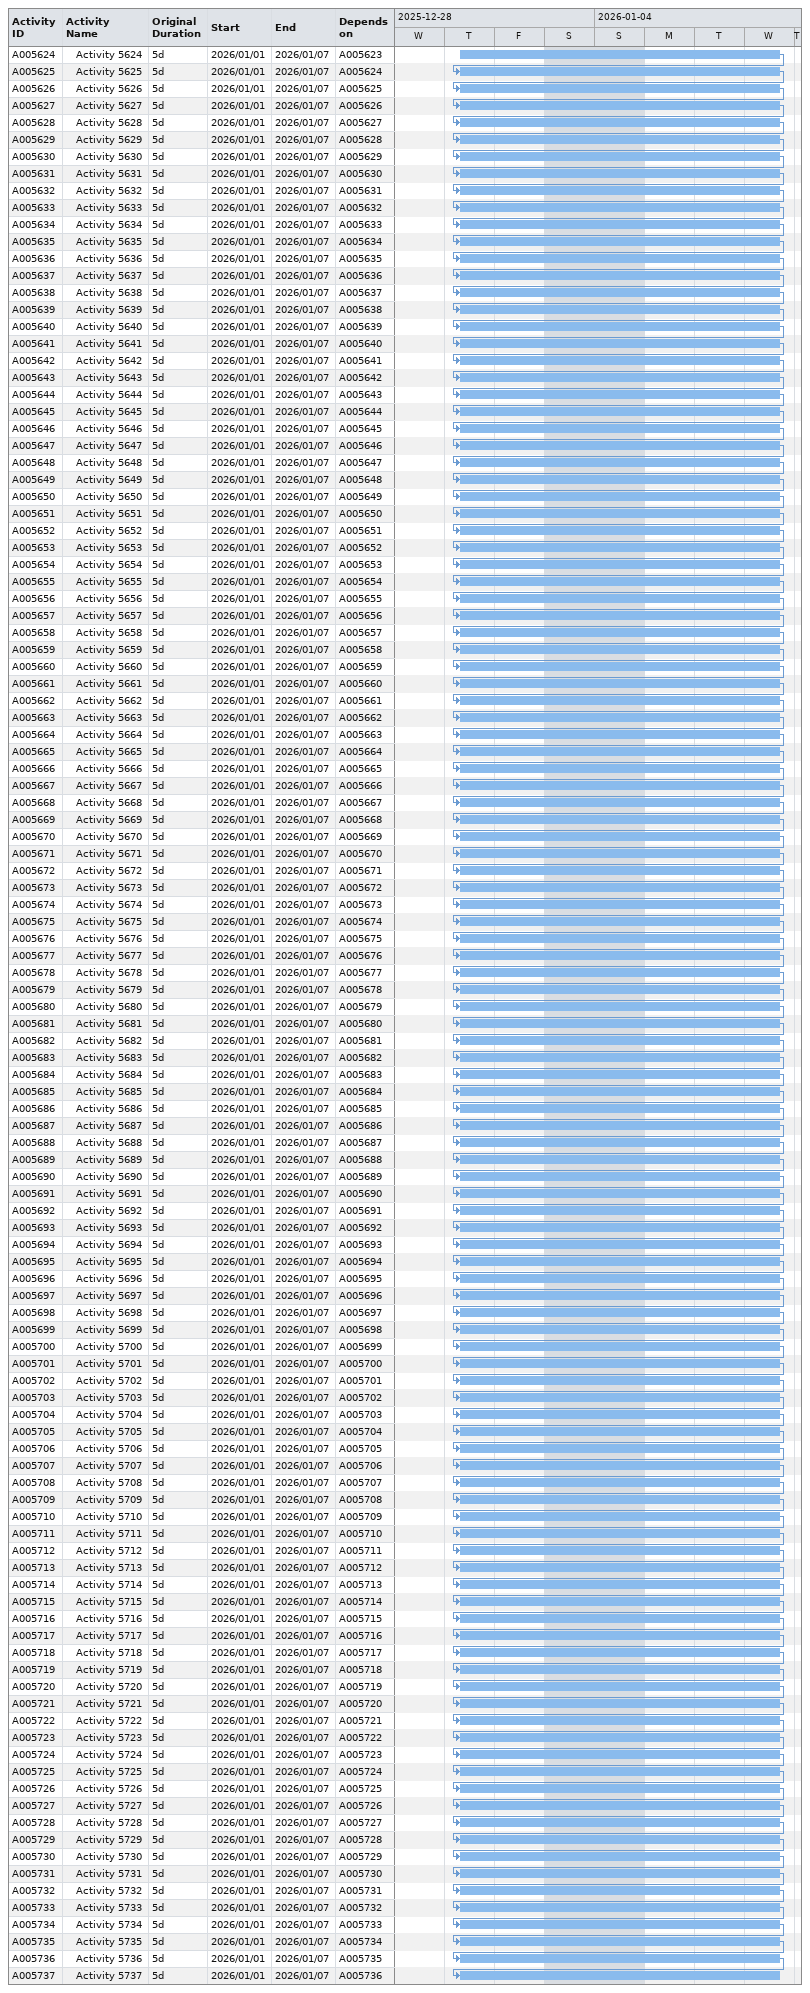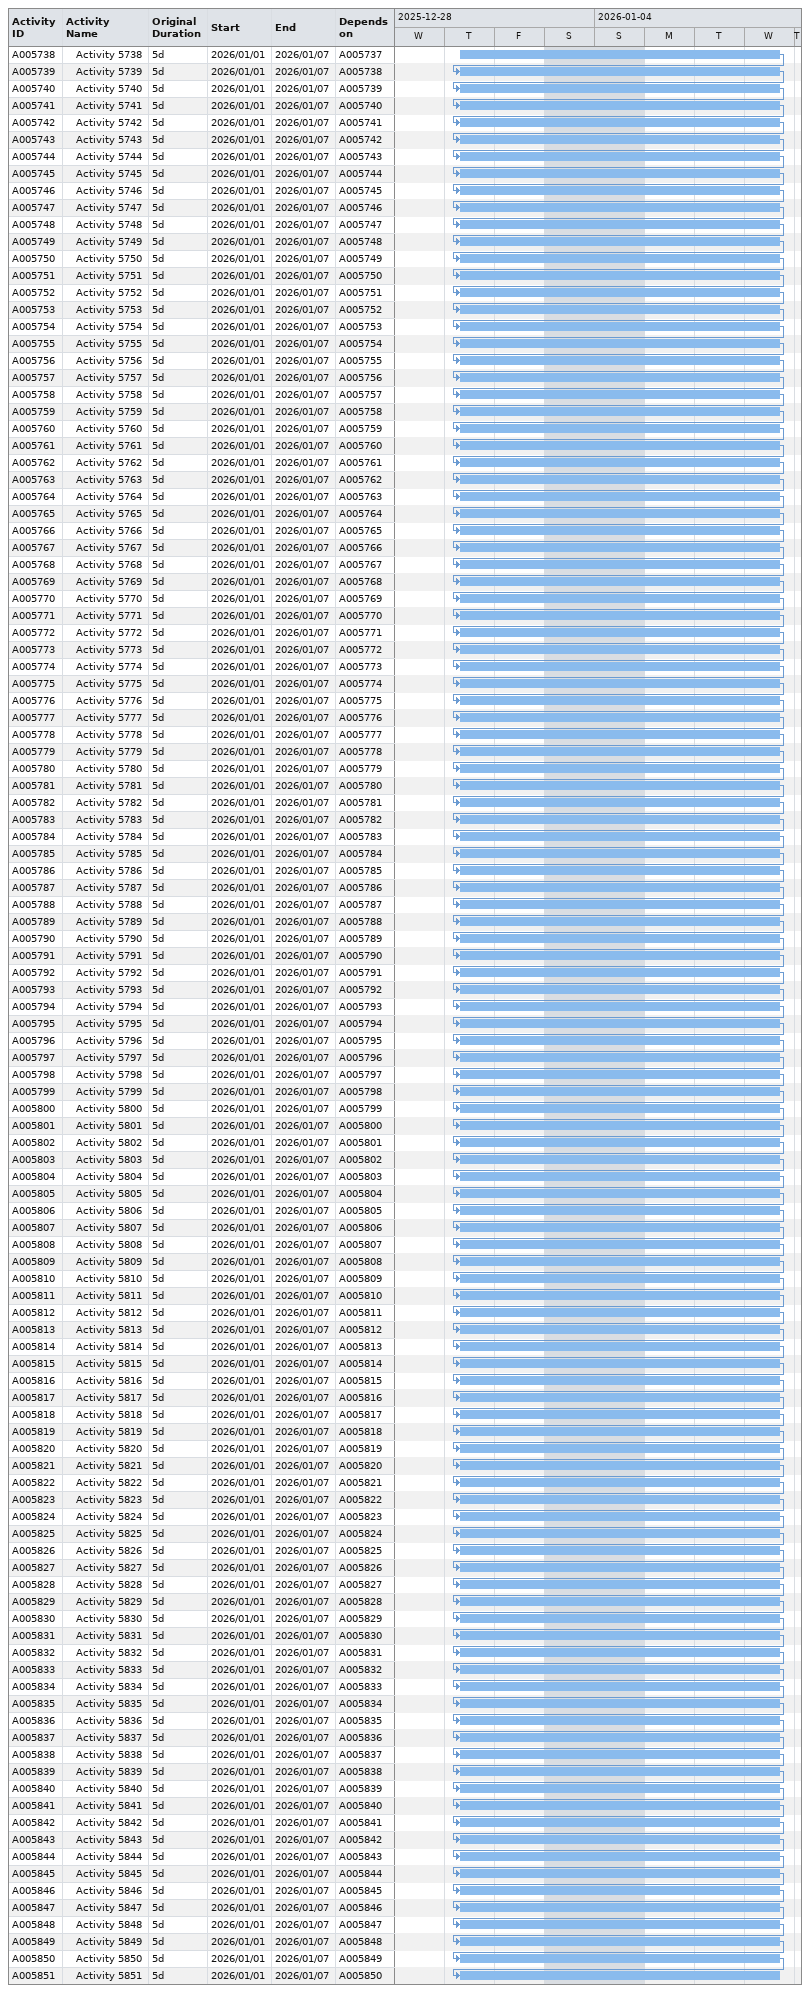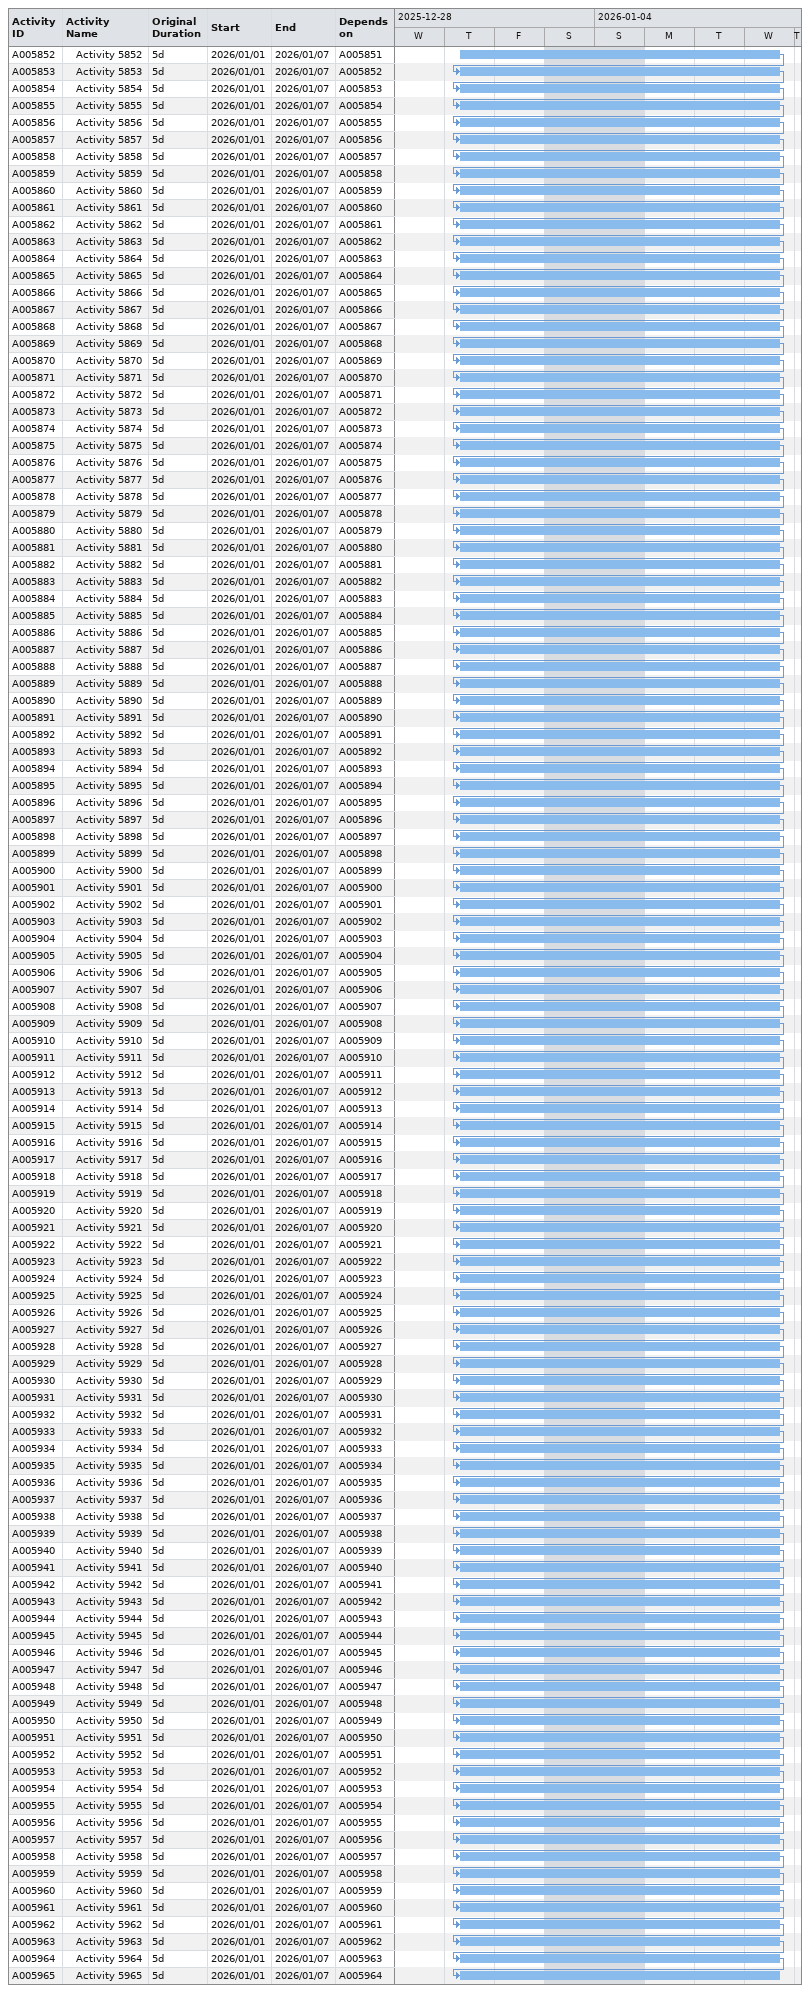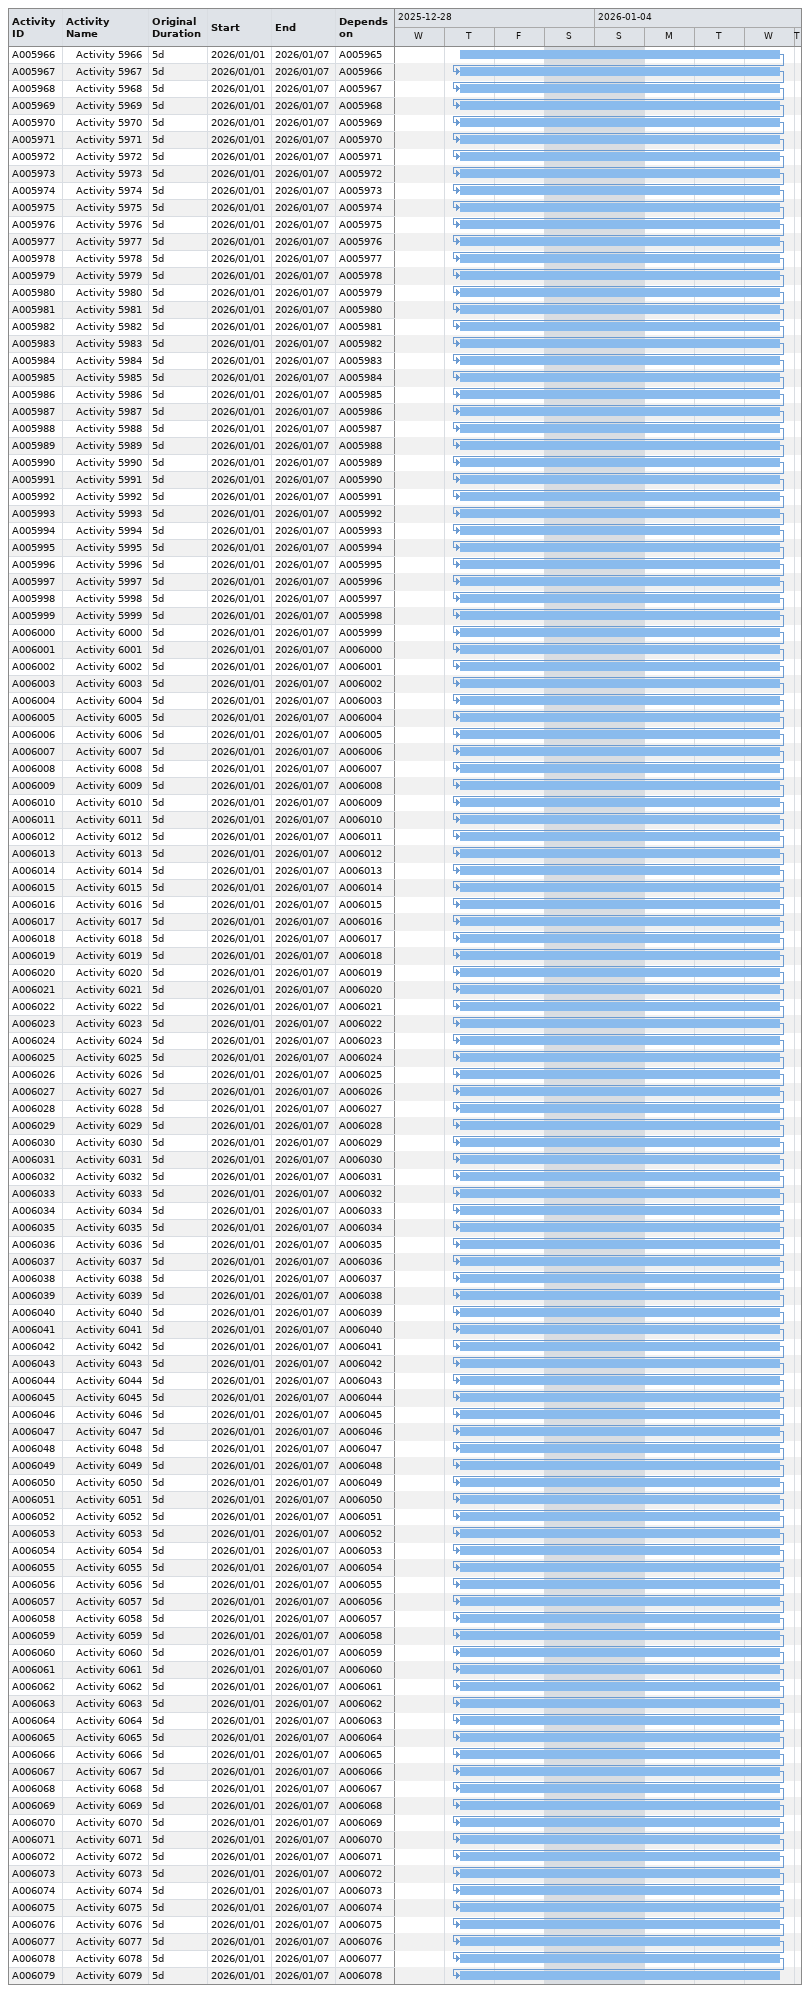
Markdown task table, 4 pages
| ID | Level | Task | Original duration | Start | Finish | Predecessors |
|---|---|---|---|---|---|---|
| A005624 | 2 | Activity 5624 | 5d | 2026-01-01 | 2026-01-07 | A005623 |
| A005625 | 2 | Activity 5625 | 5d | 2026-01-01 | 2026-01-07 | A005624 |
| A005626 | 2 | Activity 5626 | 5d | 2026-01-01 | 2026-01-07 | A005625 |
| A005627 | 2 | Activity 5627 | 5d | 2026-01-01 | 2026-01-07 | A005626 |
| A005628 | 2 | Activity 5628 | 5d | 2026-01-01 | 2026-01-07 | A005627 |
| A005629 | 2 | Activity 5629 | 5d | 2026-01-01 | 2026-01-07 | A005628 |
| A005630 | 2 | Activity 5630 | 5d | 2026-01-01 | 2026-01-07 | A005629 |
| A005631 | 2 | Activity 5631 | 5d | 2026-01-01 | 2026-01-07 | A005630 |
| A005632 | 2 | Activity 5632 | 5d | 2026-01-01 | 2026-01-07 | A005631 |
| A005633 | 2 | Activity 5633 | 5d | 2026-01-01 | 2026-01-07 | A005632 |
| A005634 | 2 | Activity 5634 | 5d | 2026-01-01 | 2026-01-07 | A005633 |
| A005635 | 2 | Activity 5635 | 5d | 2026-01-01 | 2026-01-07 | A005634 |
| A005636 | 2 | Activity 5636 | 5d | 2026-01-01 | 2026-01-07 | A005635 |
| A005637 | 2 | Activity 5637 | 5d | 2026-01-01 | 2026-01-07 | A005636 |
| A005638 | 2 | Activity 5638 | 5d | 2026-01-01 | 2026-01-07 | A005637 |
| A005639 | 2 | Activity 5639 | 5d | 2026-01-01 | 2026-01-07 | A005638 |
| A005640 | 2 | Activity 5640 | 5d | 2026-01-01 | 2026-01-07 | A005639 |
| A005641 | 2 | Activity 5641 | 5d | 2026-01-01 | 2026-01-07 | A005640 |
| A005642 | 2 | Activity 5642 | 5d | 2026-01-01 | 2026-01-07 | A005641 |
| A005643 | 2 | Activity 5643 | 5d | 2026-01-01 | 2026-01-07 | A005642 |
| A005644 | 2 | Activity 5644 | 5d | 2026-01-01 | 2026-01-07 | A005643 |
| A005645 | 2 | Activity 5645 | 5d | 2026-01-01 | 2026-01-07 | A005644 |
| A005646 | 2 | Activity 5646 | 5d | 2026-01-01 | 2026-01-07 | A005645 |
| A005647 | 2 | Activity 5647 | 5d | 2026-01-01 | 2026-01-07 | A005646 |
| A005648 | 2 | Activity 5648 | 5d | 2026-01-01 | 2026-01-07 | A005647 |
| A005649 | 2 | Activity 5649 | 5d | 2026-01-01 | 2026-01-07 | A005648 |
| A005650 | 2 | Activity 5650 | 5d | 2026-01-01 | 2026-01-07 | A005649 |
| A005651 | 2 | Activity 5651 | 5d | 2026-01-01 | 2026-01-07 | A005650 |
| A005652 | 2 | Activity 5652 | 5d | 2026-01-01 | 2026-01-07 | A005651 |
| A005653 | 2 | Activity 5653 | 5d | 2026-01-01 | 2026-01-07 | A005652 |
| A005654 | 2 | Activity 5654 | 5d | 2026-01-01 | 2026-01-07 | A005653 |
| A005655 | 2 | Activity 5655 | 5d | 2026-01-01 | 2026-01-07 | A005654 |
| A005656 | 2 | Activity 5656 | 5d | 2026-01-01 | 2026-01-07 | A005655 |
| A005657 | 2 | Activity 5657 | 5d | 2026-01-01 | 2026-01-07 | A005656 |
| A005658 | 2 | Activity 5658 | 5d | 2026-01-01 | 2026-01-07 | A005657 |
| A005659 | 2 | Activity 5659 | 5d | 2026-01-01 | 2026-01-07 | A005658 |
| A005660 | 2 | Activity 5660 | 5d | 2026-01-01 | 2026-01-07 | A005659 |
| A005661 | 2 | Activity 5661 | 5d | 2026-01-01 | 2026-01-07 | A005660 |
| A005662 | 2 | Activity 5662 | 5d | 2026-01-01 | 2026-01-07 | A005661 |
| A005663 | 2 | Activity 5663 | 5d | 2026-01-01 | 2026-01-07 | A005662 |
| A005664 | 2 | Activity 5664 | 5d | 2026-01-01 | 2026-01-07 | A005663 |
| A005665 | 2 | Activity 5665 | 5d | 2026-01-01 | 2026-01-07 | A005664 |
| A005666 | 2 | Activity 5666 | 5d | 2026-01-01 | 2026-01-07 | A005665 |
| A005667 | 2 | Activity 5667 | 5d | 2026-01-01 | 2026-01-07 | A005666 |
| A005668 | 2 | Activity 5668 | 5d | 2026-01-01 | 2026-01-07 | A005667 |
| A005669 | 2 | Activity 5669 | 5d | 2026-01-01 | 2026-01-07 | A005668 |
| A005670 | 2 | Activity 5670 | 5d | 2026-01-01 | 2026-01-07 | A005669 |
| A005671 | 2 | Activity 5671 | 5d | 2026-01-01 | 2026-01-07 | A005670 |
| A005672 | 2 | Activity 5672 | 5d | 2026-01-01 | 2026-01-07 | A005671 |
| A005673 | 2 | Activity 5673 | 5d | 2026-01-01 | 2026-01-07 | A005672 |
| A005674 | 2 | Activity 5674 | 5d | 2026-01-01 | 2026-01-07 | A005673 |
| A005675 | 2 | Activity 5675 | 5d | 2026-01-01 | 2026-01-07 | A005674 |
| A005676 | 2 | Activity 5676 | 5d | 2026-01-01 | 2026-01-07 | A005675 |
| A005677 | 2 | Activity 5677 | 5d | 2026-01-01 | 2026-01-07 | A005676 |
| A005678 | 2 | Activity 5678 | 5d | 2026-01-01 | 2026-01-07 | A005677 |
| A005679 | 2 | Activity 5679 | 5d | 2026-01-01 | 2026-01-07 | A005678 |
| A005680 | 2 | Activity 5680 | 5d | 2026-01-01 | 2026-01-07 | A005679 |
| A005681 | 2 | Activity 5681 | 5d | 2026-01-01 | 2026-01-07 | A005680 |
| A005682 | 2 | Activity 5682 | 5d | 2026-01-01 | 2026-01-07 | A005681 |
| A005683 | 2 | Activity 5683 | 5d | 2026-01-01 | 2026-01-07 | A005682 |
| A005684 | 2 | Activity 5684 | 5d | 2026-01-01 | 2026-01-07 | A005683 |
| A005685 | 2 | Activity 5685 | 5d | 2026-01-01 | 2026-01-07 | A005684 |
| A005686 | 2 | Activity 5686 | 5d | 2026-01-01 | 2026-01-07 | A005685 |
| A005687 | 2 | Activity 5687 | 5d | 2026-01-01 | 2026-01-07 | A005686 |
| A005688 | 2 | Activity 5688 | 5d | 2026-01-01 | 2026-01-07 | A005687 |
| A005689 | 2 | Activity 5689 | 5d | 2026-01-01 | 2026-01-07 | A005688 |
| A005690 | 2 | Activity 5690 | 5d | 2026-01-01 | 2026-01-07 | A005689 |
| A005691 | 2 | Activity 5691 | 5d | 2026-01-01 | 2026-01-07 | A005690 |
| A005692 | 2 | Activity 5692 | 5d | 2026-01-01 | 2026-01-07 | A005691 |
| A005693 | 2 | Activity 5693 | 5d | 2026-01-01 | 2026-01-07 | A005692 |
| A005694 | 2 | Activity 5694 | 5d | 2026-01-01 | 2026-01-07 | A005693 |
| A005695 | 2 | Activity 5695 | 5d | 2026-01-01 | 2026-01-07 | A005694 |
| A005696 | 2 | Activity 5696 | 5d | 2026-01-01 | 2026-01-07 | A005695 |
| A005697 | 2 | Activity 5697 | 5d | 2026-01-01 | 2026-01-07 | A005696 |
| A005698 | 2 | Activity 5698 | 5d | 2026-01-01 | 2026-01-07 | A005697 |
| A005699 | 2 | Activity 5699 | 5d | 2026-01-01 | 2026-01-07 | A005698 |
| A005700 | 2 | Activity 5700 | 5d | 2026-01-01 | 2026-01-07 | A005699 |
| A005701 | 2 | Activity 5701 | 5d | 2026-01-01 | 2026-01-07 | A005700 |
| A005702 | 2 | Activity 5702 | 5d | 2026-01-01 | 2026-01-07 | A005701 |
| A005703 | 2 | Activity 5703 | 5d | 2026-01-01 | 2026-01-07 | A005702 |
| A005704 | 2 | Activity 5704 | 5d | 2026-01-01 | 2026-01-07 | A005703 |
| A005705 | 2 | Activity 5705 | 5d | 2026-01-01 | 2026-01-07 | A005704 |
| A005706 | 2 | Activity 5706 | 5d | 2026-01-01 | 2026-01-07 | A005705 |
| A005707 | 2 | Activity 5707 | 5d | 2026-01-01 | 2026-01-07 | A005706 |
| A005708 | 2 | Activity 5708 | 5d | 2026-01-01 | 2026-01-07 | A005707 |
| A005709 | 2 | Activity 5709 | 5d | 2026-01-01 | 2026-01-07 | A005708 |
| A005710 | 2 | Activity 5710 | 5d | 2026-01-01 | 2026-01-07 | A005709 |
| A005711 | 2 | Activity 5711 | 5d | 2026-01-01 | 2026-01-07 | A005710 |
| A005712 | 2 | Activity 5712 | 5d | 2026-01-01 | 2026-01-07 | A005711 |
| A005713 | 2 | Activity 5713 | 5d | 2026-01-01 | 2026-01-07 | A005712 |
| A005714 | 2 | Activity 5714 | 5d | 2026-01-01 | 2026-01-07 | A005713 |
| A005715 | 2 | Activity 5715 | 5d | 2026-01-01 | 2026-01-07 | A005714 |
| A005716 | 2 | Activity 5716 | 5d | 2026-01-01 | 2026-01-07 | A005715 |
| A005717 | 2 | Activity 5717 | 5d | 2026-01-01 | 2026-01-07 | A005716 |
| A005718 | 2 | Activity 5718 | 5d | 2026-01-01 | 2026-01-07 | A005717 |
| A005719 | 2 | Activity 5719 | 5d | 2026-01-01 | 2026-01-07 | A005718 |
| A005720 | 2 | Activity 5720 | 5d | 2026-01-01 | 2026-01-07 | A005719 |
| A005721 | 2 | Activity 5721 | 5d | 2026-01-01 | 2026-01-07 | A005720 |
| A005722 | 2 | Activity 5722 | 5d | 2026-01-01 | 2026-01-07 | A005721 |
| A005723 | 2 | Activity 5723 | 5d | 2026-01-01 | 2026-01-07 | A005722 |
| A005724 | 2 | Activity 5724 | 5d | 2026-01-01 | 2026-01-07 | A005723 |
| A005725 | 2 | Activity 5725 | 5d | 2026-01-01 | 2026-01-07 | A005724 |
| A005726 | 2 | Activity 5726 | 5d | 2026-01-01 | 2026-01-07 | A005725 |
| A005727 | 2 | Activity 5727 | 5d | 2026-01-01 | 2026-01-07 | A005726 |
| A005728 | 2 | Activity 5728 | 5d | 2026-01-01 | 2026-01-07 | A005727 |
| A005729 | 2 | Activity 5729 | 5d | 2026-01-01 | 2026-01-07 | A005728 |
| A005730 | 2 | Activity 5730 | 5d | 2026-01-01 | 2026-01-07 | A005729 |
| A005731 | 2 | Activity 5731 | 5d | 2026-01-01 | 2026-01-07 | A005730 |
| A005732 | 2 | Activity 5732 | 5d | 2026-01-01 | 2026-01-07 | A005731 |
| A005733 | 2 | Activity 5733 | 5d | 2026-01-01 | 2026-01-07 | A005732 |
| A005734 | 2 | Activity 5734 | 5d | 2026-01-01 | 2026-01-07 | A005733 |
| A005735 | 2 | Activity 5735 | 5d | 2026-01-01 | 2026-01-07 | A005734 |
| A005736 | 2 | Activity 5736 | 5d | 2026-01-01 | 2026-01-07 | A005735 |
| A005737 | 2 | Activity 5737 | 5d | 2026-01-01 | 2026-01-07 | A005736 |
| A005738 | 2 | Activity 5738 | 5d | 2026-01-01 | 2026-01-07 | A005737 |
| A005739 | 2 | Activity 5739 | 5d | 2026-01-01 | 2026-01-07 | A005738 |
| A005740 | 2 | Activity 5740 | 5d | 2026-01-01 | 2026-01-07 | A005739 |
| A005741 | 2 | Activity 5741 | 5d | 2026-01-01 | 2026-01-07 | A005740 |
| A005742 | 2 | Activity 5742 | 5d | 2026-01-01 | 2026-01-07 | A005741 |
| A005743 | 2 | Activity 5743 | 5d | 2026-01-01 | 2026-01-07 | A005742 |
| A005744 | 2 | Activity 5744 | 5d | 2026-01-01 | 2026-01-07 | A005743 |
| A005745 | 2 | Activity 5745 | 5d | 2026-01-01 | 2026-01-07 | A005744 |
| A005746 | 2 | Activity 5746 | 5d | 2026-01-01 | 2026-01-07 | A005745 |
| A005747 | 2 | Activity 5747 | 5d | 2026-01-01 | 2026-01-07 | A005746 |
| A005748 | 2 | Activity 5748 | 5d | 2026-01-01 | 2026-01-07 | A005747 |
| A005749 | 2 | Activity 5749 | 5d | 2026-01-01 | 2026-01-07 | A005748 |
| A005750 | 2 | Activity 5750 | 5d | 2026-01-01 | 2026-01-07 | A005749 |
| A005751 | 2 | Activity 5751 | 5d | 2026-01-01 | 2026-01-07 | A005750 |
| A005752 | 2 | Activity 5752 | 5d | 2026-01-01 | 2026-01-07 | A005751 |
| A005753 | 2 | Activity 5753 | 5d | 2026-01-01 | 2026-01-07 | A005752 |
| A005754 | 2 | Activity 5754 | 5d | 2026-01-01 | 2026-01-07 | A005753 |
| A005755 | 2 | Activity 5755 | 5d | 2026-01-01 | 2026-01-07 | A005754 |
| A005756 | 2 | Activity 5756 | 5d | 2026-01-01 | 2026-01-07 | A005755 |
| A005757 | 2 | Activity 5757 | 5d | 2026-01-01 | 2026-01-07 | A005756 |
| A005758 | 2 | Activity 5758 | 5d | 2026-01-01 | 2026-01-07 | A005757 |
| A005759 | 2 | Activity 5759 | 5d | 2026-01-01 | 2026-01-07 | A005758 |
| A005760 | 2 | Activity 5760 | 5d | 2026-01-01 | 2026-01-07 | A005759 |
| A005761 | 2 | Activity 5761 | 5d | 2026-01-01 | 2026-01-07 | A005760 |
| A005762 | 2 | Activity 5762 | 5d | 2026-01-01 | 2026-01-07 | A005761 |
| A005763 | 2 | Activity 5763 | 5d | 2026-01-01 | 2026-01-07 | A005762 |
| A005764 | 2 | Activity 5764 | 5d | 2026-01-01 | 2026-01-07 | A005763 |
| A005765 | 2 | Activity 5765 | 5d | 2026-01-01 | 2026-01-07 | A005764 |
| A005766 | 2 | Activity 5766 | 5d | 2026-01-01 | 2026-01-07 | A005765 |
| A005767 | 2 | Activity 5767 | 5d | 2026-01-01 | 2026-01-07 | A005766 |
| A005768 | 2 | Activity 5768 | 5d | 2026-01-01 | 2026-01-07 | A005767 |
| A005769 | 2 | Activity 5769 | 5d | 2026-01-01 | 2026-01-07 | A005768 |
| A005770 | 2 | Activity 5770 | 5d | 2026-01-01 | 2026-01-07 | A005769 |
| A005771 | 2 | Activity 5771 | 5d | 2026-01-01 | 2026-01-07 | A005770 |
| A005772 | 2 | Activity 5772 | 5d | 2026-01-01 | 2026-01-07 | A005771 |
| A005773 | 2 | Activity 5773 | 5d | 2026-01-01 | 2026-01-07 | A005772 |
| A005774 | 2 | Activity 5774 | 5d | 2026-01-01 | 2026-01-07 | A005773 |
| A005775 | 2 | Activity 5775 | 5d | 2026-01-01 | 2026-01-07 | A005774 |
| A005776 | 2 | Activity 5776 | 5d | 2026-01-01 | 2026-01-07 | A005775 |
| A005777 | 2 | Activity 5777 | 5d | 2026-01-01 | 2026-01-07 | A005776 |
| A005778 | 2 | Activity 5778 | 5d | 2026-01-01 | 2026-01-07 | A005777 |
| A005779 | 2 | Activity 5779 | 5d | 2026-01-01 | 2026-01-07 | A005778 |
| A005780 | 2 | Activity 5780 | 5d | 2026-01-01 | 2026-01-07 | A005779 |
| A005781 | 2 | Activity 5781 | 5d | 2026-01-01 | 2026-01-07 | A005780 |
| A005782 | 2 | Activity 5782 | 5d | 2026-01-01 | 2026-01-07 | A005781 |
| A005783 | 2 | Activity 5783 | 5d | 2026-01-01 | 2026-01-07 | A005782 |
| A005784 | 2 | Activity 5784 | 5d | 2026-01-01 | 2026-01-07 | A005783 |
| A005785 | 2 | Activity 5785 | 5d | 2026-01-01 | 2026-01-07 | A005784 |
| A005786 | 2 | Activity 5786 | 5d | 2026-01-01 | 2026-01-07 | A005785 |
| A005787 | 2 | Activity 5787 | 5d | 2026-01-01 | 2026-01-07 | A005786 |
| A005788 | 2 | Activity 5788 | 5d | 2026-01-01 | 2026-01-07 | A005787 |
| A005789 | 2 | Activity 5789 | 5d | 2026-01-01 | 2026-01-07 | A005788 |
| A005790 | 2 | Activity 5790 | 5d | 2026-01-01 | 2026-01-07 | A005789 |
| A005791 | 2 | Activity 5791 | 5d | 2026-01-01 | 2026-01-07 | A005790 |
| A005792 | 2 | Activity 5792 | 5d | 2026-01-01 | 2026-01-07 | A005791 |
| A005793 | 2 | Activity 5793 | 5d | 2026-01-01 | 2026-01-07 | A005792 |
| A005794 | 2 | Activity 5794 | 5d | 2026-01-01 | 2026-01-07 | A005793 |
| A005795 | 2 | Activity 5795 | 5d | 2026-01-01 | 2026-01-07 | A005794 |
| A005796 | 2 | Activity 5796 | 5d | 2026-01-01 | 2026-01-07 | A005795 |
| A005797 | 2 | Activity 5797 | 5d | 2026-01-01 | 2026-01-07 | A005796 |
| A005798 | 2 | Activity 5798 | 5d | 2026-01-01 | 2026-01-07 | A005797 |
| A005799 | 2 | Activity 5799 | 5d | 2026-01-01 | 2026-01-07 | A005798 |
| A005800 | 2 | Activity 5800 | 5d | 2026-01-01 | 2026-01-07 | A005799 |
| A005801 | 2 | Activity 5801 | 5d | 2026-01-01 | 2026-01-07 | A005800 |
| A005802 | 2 | Activity 5802 | 5d | 2026-01-01 | 2026-01-07 | A005801 |
| A005803 | 2 | Activity 5803 | 5d | 2026-01-01 | 2026-01-07 | A005802 |
| A005804 | 2 | Activity 5804 | 5d | 2026-01-01 | 2026-01-07 | A005803 |
| A005805 | 2 | Activity 5805 | 5d | 2026-01-01 | 2026-01-07 | A005804 |
| A005806 | 2 | Activity 5806 | 5d | 2026-01-01 | 2026-01-07 | A005805 |
| A005807 | 2 | Activity 5807 | 5d | 2026-01-01 | 2026-01-07 | A005806 |
| A005808 | 2 | Activity 5808 | 5d | 2026-01-01 | 2026-01-07 | A005807 |
| A005809 | 2 | Activity 5809 | 5d | 2026-01-01 | 2026-01-07 | A005808 |
| A005810 | 2 | Activity 5810 | 5d | 2026-01-01 | 2026-01-07 | A005809 |
| A005811 | 2 | Activity 5811 | 5d | 2026-01-01 | 2026-01-07 | A005810 |
| A005812 | 2 | Activity 5812 | 5d | 2026-01-01 | 2026-01-07 | A005811 |
| A005813 | 2 | Activity 5813 | 5d | 2026-01-01 | 2026-01-07 | A005812 |
| A005814 | 2 | Activity 5814 | 5d | 2026-01-01 | 2026-01-07 | A005813 |
| A005815 | 2 | Activity 5815 | 5d | 2026-01-01 | 2026-01-07 | A005814 |
| A005816 | 2 | Activity 5816 | 5d | 2026-01-01 | 2026-01-07 | A005815 |
| A005817 | 2 | Activity 5817 | 5d | 2026-01-01 | 2026-01-07 | A005816 |
| A005818 | 2 | Activity 5818 | 5d | 2026-01-01 | 2026-01-07 | A005817 |
| A005819 | 2 | Activity 5819 | 5d | 2026-01-01 | 2026-01-07 | A005818 |
| A005820 | 2 | Activity 5820 | 5d | 2026-01-01 | 2026-01-07 | A005819 |
| A005821 | 2 | Activity 5821 | 5d | 2026-01-01 | 2026-01-07 | A005820 |
| A005822 | 2 | Activity 5822 | 5d | 2026-01-01 | 2026-01-07 | A005821 |
| A005823 | 2 | Activity 5823 | 5d | 2026-01-01 | 2026-01-07 | A005822 |
| A005824 | 2 | Activity 5824 | 5d | 2026-01-01 | 2026-01-07 | A005823 |
| A005825 | 2 | Activity 5825 | 5d | 2026-01-01 | 2026-01-07 | A005824 |
| A005826 | 2 | Activity 5826 | 5d | 2026-01-01 | 2026-01-07 | A005825 |
| A005827 | 2 | Activity 5827 | 5d | 2026-01-01 | 2026-01-07 | A005826 |
| A005828 | 2 | Activity 5828 | 5d | 2026-01-01 | 2026-01-07 | A005827 |
| A005829 | 2 | Activity 5829 | 5d | 2026-01-01 | 2026-01-07 | A005828 |
| A005830 | 2 | Activity 5830 | 5d | 2026-01-01 | 2026-01-07 | A005829 |
| A005831 | 2 | Activity 5831 | 5d | 2026-01-01 | 2026-01-07 | A005830 |
| A005832 | 2 | Activity 5832 | 5d | 2026-01-01 | 2026-01-07 | A005831 |
| A005833 | 2 | Activity 5833 | 5d | 2026-01-01 | 2026-01-07 | A005832 |
| A005834 | 2 | Activity 5834 | 5d | 2026-01-01 | 2026-01-07 | A005833 |
| A005835 | 2 | Activity 5835 | 5d | 2026-01-01 | 2026-01-07 | A005834 |
| A005836 | 2 | Activity 5836 | 5d | 2026-01-01 | 2026-01-07 | A005835 |
| A005837 | 2 | Activity 5837 | 5d | 2026-01-01 | 2026-01-07 | A005836 |
| A005838 | 2 | Activity 5838 | 5d | 2026-01-01 | 2026-01-07 | A005837 |
| A005839 | 2 | Activity 5839 | 5d | 2026-01-01 | 2026-01-07 | A005838 |
| A005840 | 2 | Activity 5840 | 5d | 2026-01-01 | 2026-01-07 | A005839 |
| A005841 | 2 | Activity 5841 | 5d | 2026-01-01 | 2026-01-07 | A005840 |
| A005842 | 2 | Activity 5842 | 5d | 2026-01-01 | 2026-01-07 | A005841 |
| A005843 | 2 | Activity 5843 | 5d | 2026-01-01 | 2026-01-07 | A005842 |
| A005844 | 2 | Activity 5844 | 5d | 2026-01-01 | 2026-01-07 | A005843 |
| A005845 | 2 | Activity 5845 | 5d | 2026-01-01 | 2026-01-07 | A005844 |
| A005846 | 2 | Activity 5846 | 5d | 2026-01-01 | 2026-01-07 | A005845 |
| A005847 | 2 | Activity 5847 | 5d | 2026-01-01 | 2026-01-07 | A005846 |
| A005848 | 2 | Activity 5848 | 5d | 2026-01-01 | 2026-01-07 | A005847 |
| A005849 | 2 | Activity 5849 | 5d | 2026-01-01 | 2026-01-07 | A005848 |
| A005850 | 2 | Activity 5850 | 5d | 2026-01-01 | 2026-01-07 | A005849 |
| A005851 | 2 | Activity 5851 | 5d | 2026-01-01 | 2026-01-07 | A005850 |
| A005852 | 2 | Activity 5852 | 5d | 2026-01-01 | 2026-01-07 | A005851 |
| A005853 | 2 | Activity 5853 | 5d | 2026-01-01 | 2026-01-07 | A005852 |
| A005854 | 2 | Activity 5854 | 5d | 2026-01-01 | 2026-01-07 | A005853 |
| A005855 | 2 | Activity 5855 | 5d | 2026-01-01 | 2026-01-07 | A005854 |
| A005856 | 2 | Activity 5856 | 5d | 2026-01-01 | 2026-01-07 | A005855 |
| A005857 | 2 | Activity 5857 | 5d | 2026-01-01 | 2026-01-07 | A005856 |
| A005858 | 2 | Activity 5858 | 5d | 2026-01-01 | 2026-01-07 | A005857 |
| A005859 | 2 | Activity 5859 | 5d | 2026-01-01 | 2026-01-07 | A005858 |
| A005860 | 2 | Activity 5860 | 5d | 2026-01-01 | 2026-01-07 | A005859 |
| A005861 | 2 | Activity 5861 | 5d | 2026-01-01 | 2026-01-07 | A005860 |
| A005862 | 2 | Activity 5862 | 5d | 2026-01-01 | 2026-01-07 | A005861 |
| A005863 | 2 | Activity 5863 | 5d | 2026-01-01 | 2026-01-07 | A005862 |
| A005864 | 2 | Activity 5864 | 5d | 2026-01-01 | 2026-01-07 | A005863 |
| A005865 | 2 | Activity 5865 | 5d | 2026-01-01 | 2026-01-07 | A005864 |
| A005866 | 2 | Activity 5866 | 5d | 2026-01-01 | 2026-01-07 | A005865 |
| A005867 | 2 | Activity 5867 | 5d | 2026-01-01 | 2026-01-07 | A005866 |
| A005868 | 2 | Activity 5868 | 5d | 2026-01-01 | 2026-01-07 | A005867 |
| A005869 | 2 | Activity 5869 | 5d | 2026-01-01 | 2026-01-07 | A005868 |
| A005870 | 2 | Activity 5870 | 5d | 2026-01-01 | 2026-01-07 | A005869 |
| A005871 | 2 | Activity 5871 | 5d | 2026-01-01 | 2026-01-07 | A005870 |
| A005872 | 2 | Activity 5872 | 5d | 2026-01-01 | 2026-01-07 | A005871 |
| A005873 | 2 | Activity 5873 | 5d | 2026-01-01 | 2026-01-07 | A005872 |
| A005874 | 2 | Activity 5874 | 5d | 2026-01-01 | 2026-01-07 | A005873 |
| A005875 | 2 | Activity 5875 | 5d | 2026-01-01 | 2026-01-07 | A005874 |
| A005876 | 2 | Activity 5876 | 5d | 2026-01-01 | 2026-01-07 | A005875 |
| A005877 | 2 | Activity 5877 | 5d | 2026-01-01 | 2026-01-07 | A005876 |
| A005878 | 2 | Activity 5878 | 5d | 2026-01-01 | 2026-01-07 | A005877 |
| A005879 | 2 | Activity 5879 | 5d | 2026-01-01 | 2026-01-07 | A005878 |
| A005880 | 2 | Activity 5880 | 5d | 2026-01-01 | 2026-01-07 | A005879 |
| A005881 | 2 | Activity 5881 | 5d | 2026-01-01 | 2026-01-07 | A005880 |
| A005882 | 2 | Activity 5882 | 5d | 2026-01-01 | 2026-01-07 | A005881 |
| A005883 | 2 | Activity 5883 | 5d | 2026-01-01 | 2026-01-07 | A005882 |
| A005884 | 2 | Activity 5884 | 5d | 2026-01-01 | 2026-01-07 | A005883 |
| A005885 | 2 | Activity 5885 | 5d | 2026-01-01 | 2026-01-07 | A005884 |
| A005886 | 2 | Activity 5886 | 5d | 2026-01-01 | 2026-01-07 | A005885 |
| A005887 | 2 | Activity 5887 | 5d | 2026-01-01 | 2026-01-07 | A005886 |
| A005888 | 2 | Activity 5888 | 5d | 2026-01-01 | 2026-01-07 | A005887 |
| A005889 | 2 | Activity 5889 | 5d | 2026-01-01 | 2026-01-07 | A005888 |
| A005890 | 2 | Activity 5890 | 5d | 2026-01-01 | 2026-01-07 | A005889 |
| A005891 | 2 | Activity 5891 | 5d | 2026-01-01 | 2026-01-07 | A005890 |
| A005892 | 2 | Activity 5892 | 5d | 2026-01-01 | 2026-01-07 | A005891 |
| A005893 | 2 | Activity 5893 | 5d | 2026-01-01 | 2026-01-07 | A005892 |
| A005894 | 2 | Activity 5894 | 5d | 2026-01-01 | 2026-01-07 | A005893 |
| A005895 | 2 | Activity 5895 | 5d | 2026-01-01 | 2026-01-07 | A005894 |
| A005896 | 2 | Activity 5896 | 5d | 2026-01-01 | 2026-01-07 | A005895 |
| A005897 | 2 | Activity 5897 | 5d | 2026-01-01 | 2026-01-07 | A005896 |
| A005898 | 2 | Activity 5898 | 5d | 2026-01-01 | 2026-01-07 | A005897 |
| A005899 | 2 | Activity 5899 | 5d | 2026-01-01 | 2026-01-07 | A005898 |
| A005900 | 2 | Activity 5900 | 5d | 2026-01-01 | 2026-01-07 | A005899 |
| A005901 | 2 | Activity 5901 | 5d | 2026-01-01 | 2026-01-07 | A005900 |
| A005902 | 2 | Activity 5902 | 5d | 2026-01-01 | 2026-01-07 | A005901 |
| A005903 | 2 | Activity 5903 | 5d | 2026-01-01 | 2026-01-07 | A005902 |
| A005904 | 2 | Activity 5904 | 5d | 2026-01-01 | 2026-01-07 | A005903 |
| A005905 | 2 | Activity 5905 | 5d | 2026-01-01 | 2026-01-07 | A005904 |
| A005906 | 2 | Activity 5906 | 5d | 2026-01-01 | 2026-01-07 | A005905 |
| A005907 | 2 | Activity 5907 | 5d | 2026-01-01 | 2026-01-07 | A005906 |
| A005908 | 2 | Activity 5908 | 5d | 2026-01-01 | 2026-01-07 | A005907 |
| A005909 | 2 | Activity 5909 | 5d | 2026-01-01 | 2026-01-07 | A005908 |
| A005910 | 2 | Activity 5910 | 5d | 2026-01-01 | 2026-01-07 | A005909 |
| A005911 | 2 | Activity 5911 | 5d | 2026-01-01 | 2026-01-07 | A005910 |
| A005912 | 2 | Activity 5912 | 5d | 2026-01-01 | 2026-01-07 | A005911 |
| A005913 | 2 | Activity 5913 | 5d | 2026-01-01 | 2026-01-07 | A005912 |
| A005914 | 2 | Activity 5914 | 5d | 2026-01-01 | 2026-01-07 | A005913 |
| A005915 | 2 | Activity 5915 | 5d | 2026-01-01 | 2026-01-07 | A005914 |
| A005916 | 2 | Activity 5916 | 5d | 2026-01-01 | 2026-01-07 | A005915 |
| A005917 | 2 | Activity 5917 | 5d | 2026-01-01 | 2026-01-07 | A005916 |
| A005918 | 2 | Activity 5918 | 5d | 2026-01-01 | 2026-01-07 | A005917 |
| A005919 | 2 | Activity 5919 | 5d | 2026-01-01 | 2026-01-07 | A005918 |
| A005920 | 2 | Activity 5920 | 5d | 2026-01-01 | 2026-01-07 | A005919 |
| A005921 | 2 | Activity 5921 | 5d | 2026-01-01 | 2026-01-07 | A005920 |
| A005922 | 2 | Activity 5922 | 5d | 2026-01-01 | 2026-01-07 | A005921 |
| A005923 | 2 | Activity 5923 | 5d | 2026-01-01 | 2026-01-07 | A005922 |
| A005924 | 2 | Activity 5924 | 5d | 2026-01-01 | 2026-01-07 | A005923 |
| A005925 | 2 | Activity 5925 | 5d | 2026-01-01 | 2026-01-07 | A005924 |
| A005926 | 2 | Activity 5926 | 5d | 2026-01-01 | 2026-01-07 | A005925 |
| A005927 | 2 | Activity 5927 | 5d | 2026-01-01 | 2026-01-07 | A005926 |
| A005928 | 2 | Activity 5928 | 5d | 2026-01-01 | 2026-01-07 | A005927 |
| A005929 | 2 | Activity 5929 | 5d | 2026-01-01 | 2026-01-07 | A005928 |
| A005930 | 2 | Activity 5930 | 5d | 2026-01-01 | 2026-01-07 | A005929 |
| A005931 | 2 | Activity 5931 | 5d | 2026-01-01 | 2026-01-07 | A005930 |
| A005932 | 2 | Activity 5932 | 5d | 2026-01-01 | 2026-01-07 | A005931 |
| A005933 | 2 | Activity 5933 | 5d | 2026-01-01 | 2026-01-07 | A005932 |
| A005934 | 2 | Activity 5934 | 5d | 2026-01-01 | 2026-01-07 | A005933 |
| A005935 | 2 | Activity 5935 | 5d | 2026-01-01 | 2026-01-07 | A005934 |
| A005936 | 2 | Activity 5936 | 5d | 2026-01-01 | 2026-01-07 | A005935 |
| A005937 | 2 | Activity 5937 | 5d | 2026-01-01 | 2026-01-07 | A005936 |
| A005938 | 2 | Activity 5938 | 5d | 2026-01-01 | 2026-01-07 | A005937 |
| A005939 | 2 | Activity 5939 | 5d | 2026-01-01 | 2026-01-07 | A005938 |
| A005940 | 2 | Activity 5940 | 5d | 2026-01-01 | 2026-01-07 | A005939 |
| A005941 | 2 | Activity 5941 | 5d | 2026-01-01 | 2026-01-07 | A005940 |
| A005942 | 2 | Activity 5942 | 5d | 2026-01-01 | 2026-01-07 | A005941 |
| A005943 | 2 | Activity 5943 | 5d | 2026-01-01 | 2026-01-07 | A005942 |
| A005944 | 2 | Activity 5944 | 5d | 2026-01-01 | 2026-01-07 | A005943 |
| A005945 | 2 | Activity 5945 | 5d | 2026-01-01 | 2026-01-07 | A005944 |
| A005946 | 2 | Activity 5946 | 5d | 2026-01-01 | 2026-01-07 | A005945 |
| A005947 | 2 | Activity 5947 | 5d | 2026-01-01 | 2026-01-07 | A005946 |
| A005948 | 2 | Activity 5948 | 5d | 2026-01-01 | 2026-01-07 | A005947 |
| A005949 | 2 | Activity 5949 | 5d | 2026-01-01 | 2026-01-07 | A005948 |
| A005950 | 2 | Activity 5950 | 5d | 2026-01-01 | 2026-01-07 | A005949 |
| A005951 | 2 | Activity 5951 | 5d | 2026-01-01 | 2026-01-07 | A005950 |
| A005952 | 2 | Activity 5952 | 5d | 2026-01-01 | 2026-01-07 | A005951 |
| A005953 | 2 | Activity 5953 | 5d | 2026-01-01 | 2026-01-07 | A005952 |
| A005954 | 2 | Activity 5954 | 5d | 2026-01-01 | 2026-01-07 | A005953 |
| A005955 | 2 | Activity 5955 | 5d | 2026-01-01 | 2026-01-07 | A005954 |
| A005956 | 2 | Activity 5956 | 5d | 2026-01-01 | 2026-01-07 | A005955 |
| A005957 | 2 | Activity 5957 | 5d | 2026-01-01 | 2026-01-07 | A005956 |
| A005958 | 2 | Activity 5958 | 5d | 2026-01-01 | 2026-01-07 | A005957 |
| A005959 | 2 | Activity 5959 | 5d | 2026-01-01 | 2026-01-07 | A005958 |
| A005960 | 2 | Activity 5960 | 5d | 2026-01-01 | 2026-01-07 | A005959 |
| A005961 | 2 | Activity 5961 | 5d | 2026-01-01 | 2026-01-07 | A005960 |
| A005962 | 2 | Activity 5962 | 5d | 2026-01-01 | 2026-01-07 | A005961 |
| A005963 | 2 | Activity 5963 | 5d | 2026-01-01 | 2026-01-07 | A005962 |
| A005964 | 2 | Activity 5964 | 5d | 2026-01-01 | 2026-01-07 | A005963 |
| A005965 | 2 | Activity 5965 | 5d | 2026-01-01 | 2026-01-07 | A005964 |
| A005966 | 2 | Activity 5966 | 5d | 2026-01-01 | 2026-01-07 | A005965 |
| A005967 | 2 | Activity 5967 | 5d | 2026-01-01 | 2026-01-07 | A005966 |
| A005968 | 2 | Activity 5968 | 5d | 2026-01-01 | 2026-01-07 | A005967 |
| A005969 | 2 | Activity 5969 | 5d | 2026-01-01 | 2026-01-07 | A005968 |
| A005970 | 2 | Activity 5970 | 5d | 2026-01-01 | 2026-01-07 | A005969 |
| A005971 | 2 | Activity 5971 | 5d | 2026-01-01 | 2026-01-07 | A005970 |
| A005972 | 2 | Activity 5972 | 5d | 2026-01-01 | 2026-01-07 | A005971 |
| A005973 | 2 | Activity 5973 | 5d | 2026-01-01 | 2026-01-07 | A005972 |
| A005974 | 2 | Activity 5974 | 5d | 2026-01-01 | 2026-01-07 | A005973 |
| A005975 | 2 | Activity 5975 | 5d | 2026-01-01 | 2026-01-07 | A005974 |
| A005976 | 2 | Activity 5976 | 5d | 2026-01-01 | 2026-01-07 | A005975 |
| A005977 | 2 | Activity 5977 | 5d | 2026-01-01 | 2026-01-07 | A005976 |
| A005978 | 2 | Activity 5978 | 5d | 2026-01-01 | 2026-01-07 | A005977 |
| A005979 | 2 | Activity 5979 | 5d | 2026-01-01 | 2026-01-07 | A005978 |
| A005980 | 2 | Activity 5980 | 5d | 2026-01-01 | 2026-01-07 | A005979 |
| A005981 | 2 | Activity 5981 | 5d | 2026-01-01 | 2026-01-07 | A005980 |
| A005982 | 2 | Activity 5982 | 5d | 2026-01-01 | 2026-01-07 | A005981 |
| A005983 | 2 | Activity 5983 | 5d | 2026-01-01 | 2026-01-07 | A005982 |
| A005984 | 2 | Activity 5984 | 5d | 2026-01-01 | 2026-01-07 | A005983 |
| A005985 | 2 | Activity 5985 | 5d | 2026-01-01 | 2026-01-07 | A005984 |
| A005986 | 2 | Activity 5986 | 5d | 2026-01-01 | 2026-01-07 | A005985 |
| A005987 | 2 | Activity 5987 | 5d | 2026-01-01 | 2026-01-07 | A005986 |
| A005988 | 2 | Activity 5988 | 5d | 2026-01-01 | 2026-01-07 | A005987 |
| A005989 | 2 | Activity 5989 | 5d | 2026-01-01 | 2026-01-07 | A005988 |
| A005990 | 2 | Activity 5990 | 5d | 2026-01-01 | 2026-01-07 | A005989 |
| A005991 | 2 | Activity 5991 | 5d | 2026-01-01 | 2026-01-07 | A005990 |
| A005992 | 2 | Activity 5992 | 5d | 2026-01-01 | 2026-01-07 | A005991 |
| A005993 | 2 | Activity 5993 | 5d | 2026-01-01 | 2026-01-07 | A005992 |
| A005994 | 2 | Activity 5994 | 5d | 2026-01-01 | 2026-01-07 | A005993 |
| A005995 | 2 | Activity 5995 | 5d | 2026-01-01 | 2026-01-07 | A005994 |
| A005996 | 2 | Activity 5996 | 5d | 2026-01-01 | 2026-01-07 | A005995 |
| A005997 | 2 | Activity 5997 | 5d | 2026-01-01 | 2026-01-07 | A005996 |
| A005998 | 2 | Activity 5998 | 5d | 2026-01-01 | 2026-01-07 | A005997 |
| A005999 | 2 | Activity 5999 | 5d | 2026-01-01 | 2026-01-07 | A005998 |
| A006000 | 2 | Activity 6000 | 5d | 2026-01-01 | 2026-01-07 | A005999 |
| A006001 | 2 | Activity 6001 | 5d | 2026-01-01 | 2026-01-07 | A006000 |
| A006002 | 2 | Activity 6002 | 5d | 2026-01-01 | 2026-01-07 | A006001 |
| A006003 | 2 | Activity 6003 | 5d | 2026-01-01 | 2026-01-07 | A006002 |
| A006004 | 2 | Activity 6004 | 5d | 2026-01-01 | 2026-01-07 | A006003 |
| A006005 | 2 | Activity 6005 | 5d | 2026-01-01 | 2026-01-07 | A006004 |
| A006006 | 2 | Activity 6006 | 5d | 2026-01-01 | 2026-01-07 | A006005 |
| A006007 | 2 | Activity 6007 | 5d | 2026-01-01 | 2026-01-07 | A006006 |
| A006008 | 2 | Activity 6008 | 5d | 2026-01-01 | 2026-01-07 | A006007 |
| A006009 | 2 | Activity 6009 | 5d | 2026-01-01 | 2026-01-07 | A006008 |
| A006010 | 2 | Activity 6010 | 5d | 2026-01-01 | 2026-01-07 | A006009 |
| A006011 | 2 | Activity 6011 | 5d | 2026-01-01 | 2026-01-07 | A006010 |
| A006012 | 2 | Activity 6012 | 5d | 2026-01-01 | 2026-01-07 | A006011 |
| A006013 | 2 | Activity 6013 | 5d | 2026-01-01 | 2026-01-07 | A006012 |
| A006014 | 2 | Activity 6014 | 5d | 2026-01-01 | 2026-01-07 | A006013 |
| A006015 | 2 | Activity 6015 | 5d | 2026-01-01 | 2026-01-07 | A006014 |
| A006016 | 2 | Activity 6016 | 5d | 2026-01-01 | 2026-01-07 | A006015 |
| A006017 | 2 | Activity 6017 | 5d | 2026-01-01 | 2026-01-07 | A006016 |
| A006018 | 2 | Activity 6018 | 5d | 2026-01-01 | 2026-01-07 | A006017 |
| A006019 | 2 | Activity 6019 | 5d | 2026-01-01 | 2026-01-07 | A006018 |
| A006020 | 2 | Activity 6020 | 5d | 2026-01-01 | 2026-01-07 | A006019 |
| A006021 | 2 | Activity 6021 | 5d | 2026-01-01 | 2026-01-07 | A006020 |
| A006022 | 2 | Activity 6022 | 5d | 2026-01-01 | 2026-01-07 | A006021 |
| A006023 | 2 | Activity 6023 | 5d | 2026-01-01 | 2026-01-07 | A006022 |
| A006024 | 2 | Activity 6024 | 5d | 2026-01-01 | 2026-01-07 | A006023 |
| A006025 | 2 | Activity 6025 | 5d | 2026-01-01 | 2026-01-07 | A006024 |
| A006026 | 2 | Activity 6026 | 5d | 2026-01-01 | 2026-01-07 | A006025 |
| A006027 | 2 | Activity 6027 | 5d | 2026-01-01 | 2026-01-07 | A006026 |
| A006028 | 2 | Activity 6028 | 5d | 2026-01-01 | 2026-01-07 | A006027 |
| A006029 | 2 | Activity 6029 | 5d | 2026-01-01 | 2026-01-07 | A006028 |
| A006030 | 2 | Activity 6030 | 5d | 2026-01-01 | 2026-01-07 | A006029 |
| A006031 | 2 | Activity 6031 | 5d | 2026-01-01 | 2026-01-07 | A006030 |
| A006032 | 2 | Activity 6032 | 5d | 2026-01-01 | 2026-01-07 | A006031 |
| A006033 | 2 | Activity 6033 | 5d | 2026-01-01 | 2026-01-07 | A006032 |
| A006034 | 2 | Activity 6034 | 5d | 2026-01-01 | 2026-01-07 | A006033 |
| A006035 | 2 | Activity 6035 | 5d | 2026-01-01 | 2026-01-07 | A006034 |
| A006036 | 2 | Activity 6036 | 5d | 2026-01-01 | 2026-01-07 | A006035 |
| A006037 | 2 | Activity 6037 | 5d | 2026-01-01 | 2026-01-07 | A006036 |
| A006038 | 2 | Activity 6038 | 5d | 2026-01-01 | 2026-01-07 | A006037 |
| A006039 | 2 | Activity 6039 | 5d | 2026-01-01 | 2026-01-07 | A006038 |
| A006040 | 2 | Activity 6040 | 5d | 2026-01-01 | 2026-01-07 | A006039 |
| A006041 | 2 | Activity 6041 | 5d | 2026-01-01 | 2026-01-07 | A006040 |
| A006042 | 2 | Activity 6042 | 5d | 2026-01-01 | 2026-01-07 | A006041 |
| A006043 | 2 | Activity 6043 | 5d | 2026-01-01 | 2026-01-07 | A006042 |
| A006044 | 2 | Activity 6044 | 5d | 2026-01-01 | 2026-01-07 | A006043 |
| A006045 | 2 | Activity 6045 | 5d | 2026-01-01 | 2026-01-07 | A006044 |
| A006046 | 2 | Activity 6046 | 5d | 2026-01-01 | 2026-01-07 | A006045 |
| A006047 | 2 | Activity 6047 | 5d | 2026-01-01 | 2026-01-07 | A006046 |
| A006048 | 2 | Activity 6048 | 5d | 2026-01-01 | 2026-01-07 | A006047 |
| A006049 | 2 | Activity 6049 | 5d | 2026-01-01 | 2026-01-07 | A006048 |
| A006050 | 2 | Activity 6050 | 5d | 2026-01-01 | 2026-01-07 | A006049 |
| A006051 | 2 | Activity 6051 | 5d | 2026-01-01 | 2026-01-07 | A006050 |
| A006052 | 2 | Activity 6052 | 5d | 2026-01-01 | 2026-01-07 | A006051 |
| A006053 | 2 | Activity 6053 | 5d | 2026-01-01 | 2026-01-07 | A006052 |
| A006054 | 2 | Activity 6054 | 5d | 2026-01-01 | 2026-01-07 | A006053 |
| A006055 | 2 | Activity 6055 | 5d | 2026-01-01 | 2026-01-07 | A006054 |
| A006056 | 2 | Activity 6056 | 5d | 2026-01-01 | 2026-01-07 | A006055 |
| A006057 | 2 | Activity 6057 | 5d | 2026-01-01 | 2026-01-07 | A006056 |
| A006058 | 2 | Activity 6058 | 5d | 2026-01-01 | 2026-01-07 | A006057 |
| A006059 | 2 | Activity 6059 | 5d | 2026-01-01 | 2026-01-07 | A006058 |
| A006060 | 2 | Activity 6060 | 5d | 2026-01-01 | 2026-01-07 | A006059 |
| A006061 | 2 | Activity 6061 | 5d | 2026-01-01 | 2026-01-07 | A006060 |
| A006062 | 2 | Activity 6062 | 5d | 2026-01-01 | 2026-01-07 | A006061 |
| A006063 | 2 | Activity 6063 | 5d | 2026-01-01 | 2026-01-07 | A006062 |
| A006064 | 2 | Activity 6064 | 5d | 2026-01-01 | 2026-01-07 | A006063 |
| A006065 | 2 | Activity 6065 | 5d | 2026-01-01 | 2026-01-07 | A006064 |
| A006066 | 2 | Activity 6066 | 5d | 2026-01-01 | 2026-01-07 | A006065 |
| A006067 | 2 | Activity 6067 | 5d | 2026-01-01 | 2026-01-07 | A006066 |
| A006068 | 2 | Activity 6068 | 5d | 2026-01-01 | 2026-01-07 | A006067 |
| A006069 | 2 | Activity 6069 | 5d | 2026-01-01 | 2026-01-07 | A006068 |
| A006070 | 2 | Activity 6070 | 5d | 2026-01-01 | 2026-01-07 | A006069 |
| A006071 | 2 | Activity 6071 | 5d | 2026-01-01 | 2026-01-07 | A006070 |
| A006072 | 2 | Activity 6072 | 5d | 2026-01-01 | 2026-01-07 | A006071 |
| A006073 | 2 | Activity 6073 | 5d | 2026-01-01 | 2026-01-07 | A006072 |
| A006074 | 2 | Activity 6074 | 5d | 2026-01-01 | 2026-01-07 | A006073 |
| A006075 | 2 | Activity 6075 | 5d | 2026-01-01 | 2026-01-07 | A006074 |
| A006076 | 2 | Activity 6076 | 5d | 2026-01-01 | 2026-01-07 | A006075 |
| A006077 | 2 | Activity 6077 | 5d | 2026-01-01 | 2026-01-07 | A006076 |
| A006078 | 2 | Activity 6078 | 5d | 2026-01-01 | 2026-01-07 | A006077 |
| A006079 | 2 | Activity 6079 | 5d | 2026-01-01 | 2026-01-07 | A006078 |
